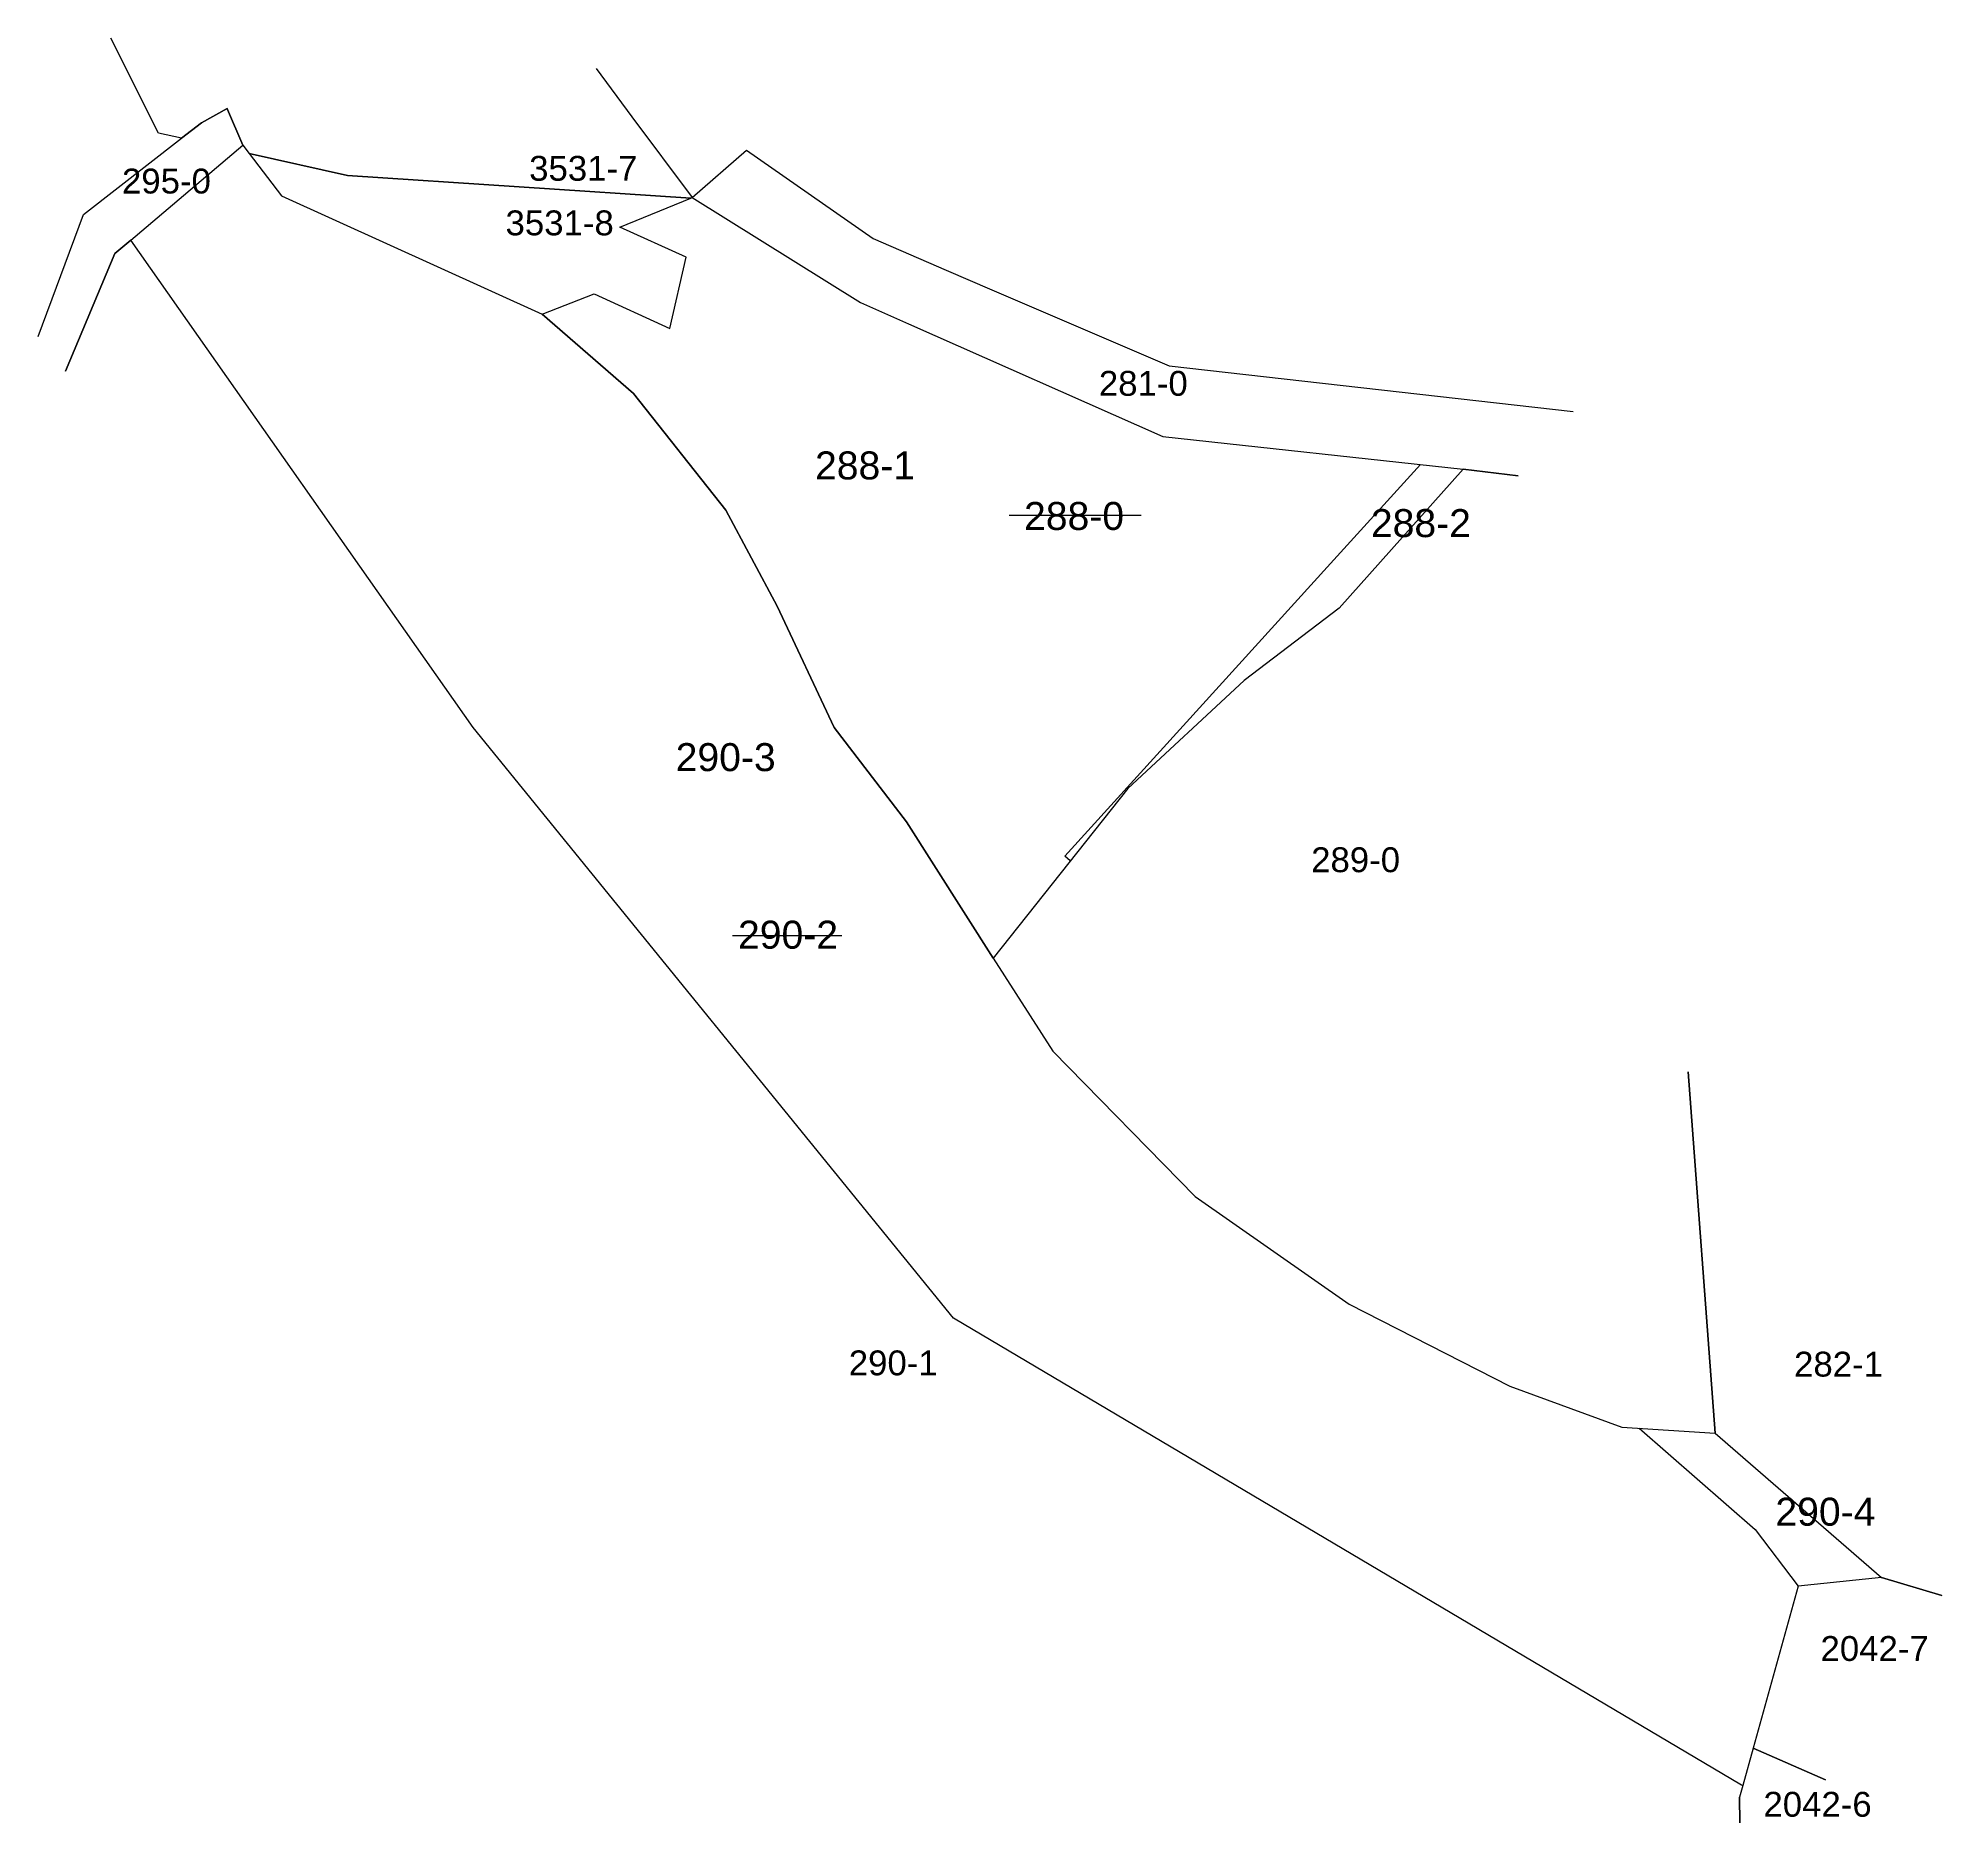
# Model space of a CAD drawing. Header units: metres. Extents: x 7503384 to 7503507, y 4692218 to 4692333.
import ezdxf

# ---------------------------------------------------------------- set-up
doc = ezdxf.new("R2010")
doc.units = ezdxf.units.M
for name, color, linetype, lineweight in [('Ndarjet', 1, 'Continuous', 0), ('Nr-Baz', 250, 'Continuous', 0), ('Nr-Kojshi', 254, 'Continuous', 0), ('Nr-Ri', 1, 'Continuous', 0), ('Parc-Baz', 7, 'Continuous', 0), ('Parc-Kojshi', 254, 'Continuous', 0)]:
    doc.layers.add(name, color=color, linetype=linetype, lineweight=lineweight)
doc.styles.get("Standard").update_dxf_attribs({"font": 'arial.ttf'})

msp = doc.modelspace()

# ---------------------------------------------------------------- linework, layer by layer
at = {"layer": 'Ndarjet', "flags": 128}
for points in [[(7503450.32, 4692280.51), (7503457.93, 4692288.9), (7503467.4, 4692299.34), (7503473.18, 4692305.71)], [(7503446.75, 4692302.45), (7503455.23, 4692302.45)], [(7503450.67, 4692280.21), (7503450.32, 4692280.51)], [(7503428.96, 4692275.41), (7503435.98, 4692275.41)], [(7503487.26, 4692243.73), (7503494.7, 4692237.21), (7503497.47, 4692233.58)]]:
    msp.add_lwpolyline(points, dxfattribs=at)
at = {"layer": 'Parc-Baz'}
for points in [[(7503492.13, 4692243.42), (7503502.84, 4692234.12), (7503497.47, 4692233.58), (7503494.58, 4692223.15), (7503493.92, 4692220.74), (7503493.83, 4692220.78), (7503443.16, 4692250.8), (7503412.28, 4692288.8), (7503390.26, 4692320.14), (7503397.47, 4692326.25), (7503397.88, 4692325.71), (7503399.95, 4692322.99), (7503416.71, 4692315.37), (7503422.59, 4692310.28), (7503428.53, 4692302.77), (7503431.83, 4692296.61), (7503435.5, 4692288.8), (7503440.15, 4692282.72), (7503445.71, 4692273.96), (7503449.56, 4692267.97), (7503458.71, 4692258.64), (7503468.6, 4692251.7), (7503478.93, 4692246.43), (7503486.13, 4692243.8), (7503492.13, 4692243.42)], [(7503456.63, 4692307.51), (7503475.94, 4692305.42), (7503467.96, 4692296.46), (7503461.85, 4692291.82), (7503454.37, 4692284.87), (7503445.71, 4692273.96), (7503440.15, 4692282.72), (7503435.5, 4692288.8), (7503431.83, 4692296.61), (7503428.53, 4692302.77), (7503422.59, 4692310.28), (7503416.71, 4692315.37), (7503420.07, 4692316.69), (7503424.92, 4692314.45), (7503425.98, 4692319.05), (7503421.71, 4692320.97), (7503426.28, 4692322.85), (7503426.36, 4692322.88), (7503437.19, 4692316.12), (7503440.28, 4692314.75), (7503456.63, 4692307.51)]]:
    msp.add_lwpolyline(points, dxfattribs=at)
at = {"layer": 'Parc-Kojshi'}
for points in [[(7503396.49, 4692328.54), (7503396.46, 4692328.61), (7503394.81, 4692327.68), (7503393.53, 4692326.69), (7503392.05, 4692327.02), (7503388.98, 4692333.14)], [(7503420.18, 4692331.18), (7503422.49, 4692328.07), (7503426.36, 4692322.88), (7503426.28, 4692322.85), (7503404.2, 4692324.29), (7503397.88, 4692325.71)], [(7503384.3, 4692313.94), (7503387.22, 4692321.8), (7503393.53, 4692326.69), (7503394.81, 4692327.68), (7503396.46, 4692328.61)], [(7503396.46, 4692328.61), (7503396.49, 4692328.54), (7503397.47, 4692326.25)], [(7503397.47, 4692326.25), (7503396.49, 4692328.54)], [(7503397.88, 4692325.71), (7503404.2, 4692324.29), (7503426.28, 4692322.85)], [(7503426.36, 4692322.88), (7503429.86, 4692325.93), (7503437.99, 4692320.24), (7503442.69, 4692318.2), (7503445.63, 4692316.94), (7503457.03, 4692312.05), (7503483, 4692309.12)], [(7503386.07, 4692311.72), (7503389.25, 4692319.28), (7503390.26, 4692320.14)], [(7503390.26, 4692320.14), (7503389.25, 4692319.28), (7503386.07, 4692311.72)], [(7503479.47, 4692304.99), (7503475.94, 4692305.42)], [(7503475.94, 4692305.42), (7503479.47, 4692304.99)], [(7503492.13, 4692243.42), (7503490.4, 4692266.65)], [(7503490.4, 4692266.65), (7503492.13, 4692243.42)], [(7503506.72, 4692232.98), (7503502.84, 4692234.12)], [(7503502.84, 4692234.12), (7503506.72, 4692232.98)], [(7503499.22, 4692221.12), (7503494.58, 4692223.15)], [(7503494.58, 4692223.15), (7503499.22, 4692221.12)], [(7503493.92, 4692220.74), (7503493.71, 4692220), (7503493.73, 4692218.34)], [(7503493.73, 4692218.34), (7503493.71, 4692220)]]:
    msp.add_lwpolyline(points, dxfattribs=at)

# ---------------------------------------------------------------- texts
at = {"layer": 'Nr-Baz'}
for s, p in [('288-0', (7503447.7, 4692301.5)), ('290-2', (7503429.31, 4692274.57))]:
    msp.add_text(s, height=1.8, dxfattribs=at).set_placement(p)
at = {"layer": 'Nr-Kojshi'}
for s, p in [('3531-7', (7503415.88, 4692323.96)), ('295-0', (7503389.7, 4692323.14)), ('3531-8', (7503414.36, 4692320.45)), ('281-0', (7503452.51, 4692310.13)), ('289-0', (7503466.16, 4692279.49)), ('290-1', (7503436.43, 4692247.13)), ('282-1', (7503497.21, 4692247.05)), ('2042-7', (7503498.91, 4692228.76)), ('2042-6', (7503495.24, 4692218.74))]:
    msp.add_text(s, height=1.6, dxfattribs=at).set_placement(p)
at = {"layer": 'Nr-Ri'}
for s, p in [('288-1', (7503434.26, 4692304.75)), ('288-2', (7503470, 4692301.04)), ('290-3', (7503425.3, 4692285.99)), ('290-4', (7503496.01, 4692237.46))]:
    msp.add_text(s, height=1.8, dxfattribs=at).set_placement(p)

doc.saveas('drawing.dxf')
